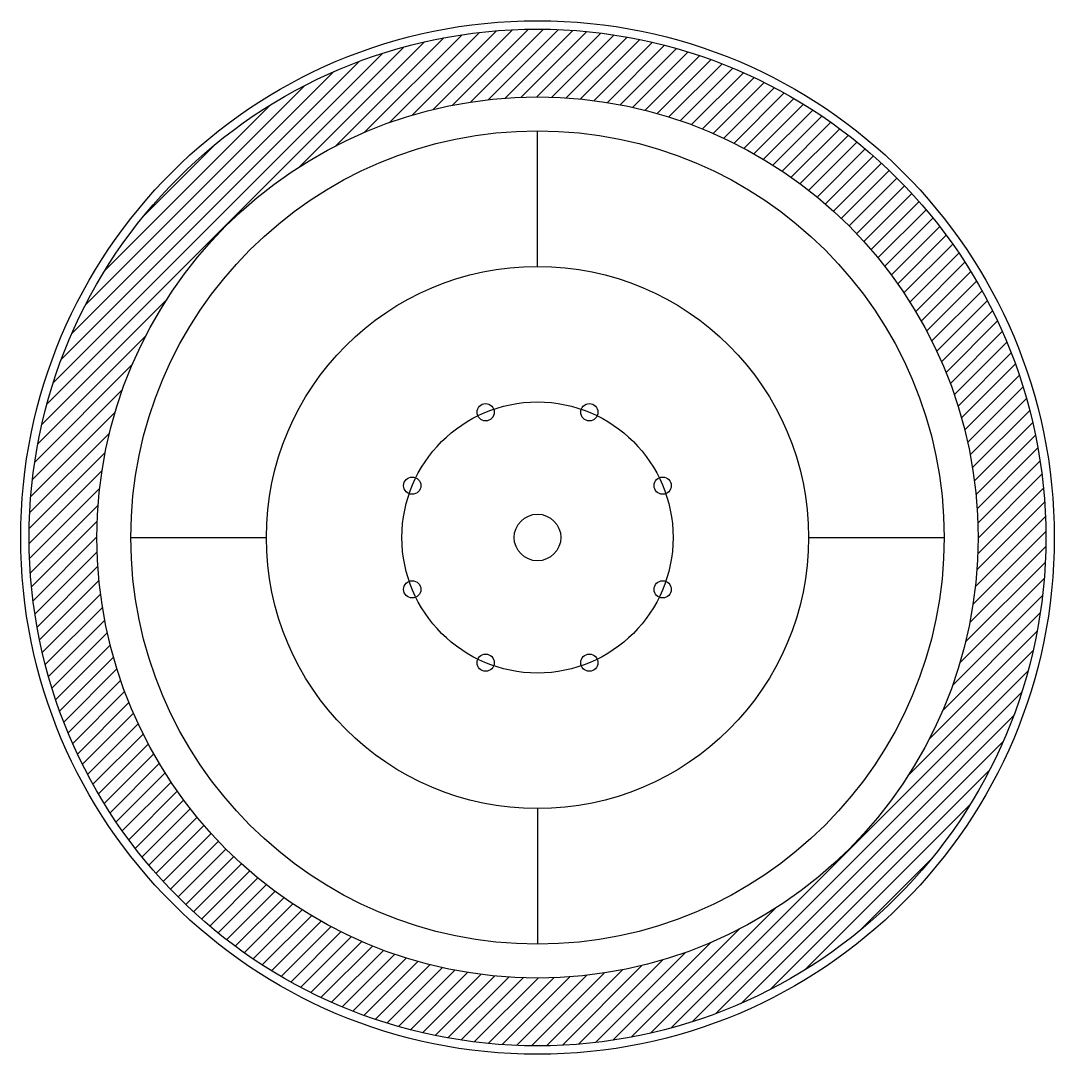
# Model space of a CAD drawing. Header units: inches. Extents: x 34.8 to 65.2, y 34.8 to 65.2.
import ezdxf

# ---------------------------------------------------------------- set-up
doc = ezdxf.new("R2010")
doc.units = ezdxf.units.IN

# ---------------------------------------------------------------- blocks, each defined once
blk = doc.blocks.new('*U9')
blk.add_circle((0, 0), 0.254)
blk = doc.blocks.new('*U10')
at = {"color": 0, "linetype": 'ByBlock', "lineweight": -2, "transparency": 16777216}
for p, rotation in [((48.499, 53.671), 45), ((53.725, 51.506), 315), ((46.334, 51.506), 90), ((46.334, 48.445), 135), ((53.725, 48.445), 269.9999999999999), ((48.499, 46.28), 180), ((51.56, 46.28), 225)]:
    blk.add_blockref('*U9', p, dxfattribs=dict(at, rotation=rotation))
blk.add_blockref('*U9', (51.56, 53.671), dxfattribs=at)

msp = doc.modelspace()

# ---------------------------------------------------------------- hatches: boundary and pattern name
h = msp.add_hatch()
h.set_pattern_fill('ANSI31', color=256, scale=0.1)
h.paths.add_polyline_path([(35, 50, 1), (65, 50, 1)])
h.paths.add_polyline_path([(63, 50, -1), (37, 50, -1)], flags=16)
h.paths.add_polyline_path([(62, 50, -1), (38, 50, -1)], flags=0)
h.paths.add_polyline_path([(58, 50, -1), (42, 50, -1)], flags=0)
h.paths.add_polyline_path([(51.293, 53.785, -0.834052), (51.785, 53.696, -0.106514), (51.762, 53.591, -0.166097), (53.591, 51.762, -0.544762), (53.95, 51.531, -0.312037), (53.785, 51.293, -0.082483), (54, 50, -0.082483), (53.785, 48.707, -0.312037), (53.95, 48.469, -0.544762), (53.591, 48.238, -0.166097), (51.762, 46.409, -0.106514), (51.785, 46.304, -0.834052), (51.293, 46.215, -0.166097), (48.707, 46.215, -0.834052), (48.215, 46.304, -0.106514), (48.238, 46.409, -0.166097), (46.409, 48.238, -0.544762), (46.05, 48.469, -0.312037), (46.215, 48.707, -0.082483), (46, 50, -0.082483), (46.215, 51.293, -0.312037), (46.05, 51.531, -0.544762), (46.409, 51.762, -0.166097), (48.238, 53.591, -0.106514), (48.215, 53.696, -0.834052), (48.707, 53.785, -0.166097)], flags=0)
h.paths.add_polyline_path([(50.688, 50, -1), (49.312, 50, -1)], flags=0)

# ---------------------------------------------------------------- linework, layer by layer
for p, q in [((50, 58), (50, 62)), ((38, 50), (42, 50)), ((58, 50), (62, 50)), ((50, 42), (50, 38))]:
    msp.add_line(p, q)
for radius in [15.25, 15, 13, 12, 8, 4, 0.688]:
    msp.add_circle((50, 50), radius)

# ---------------------------------------------------------------- block references
msp.add_blockref('*U10', (-0.03, 0.025))

doc.saveas('drawing.dxf')
